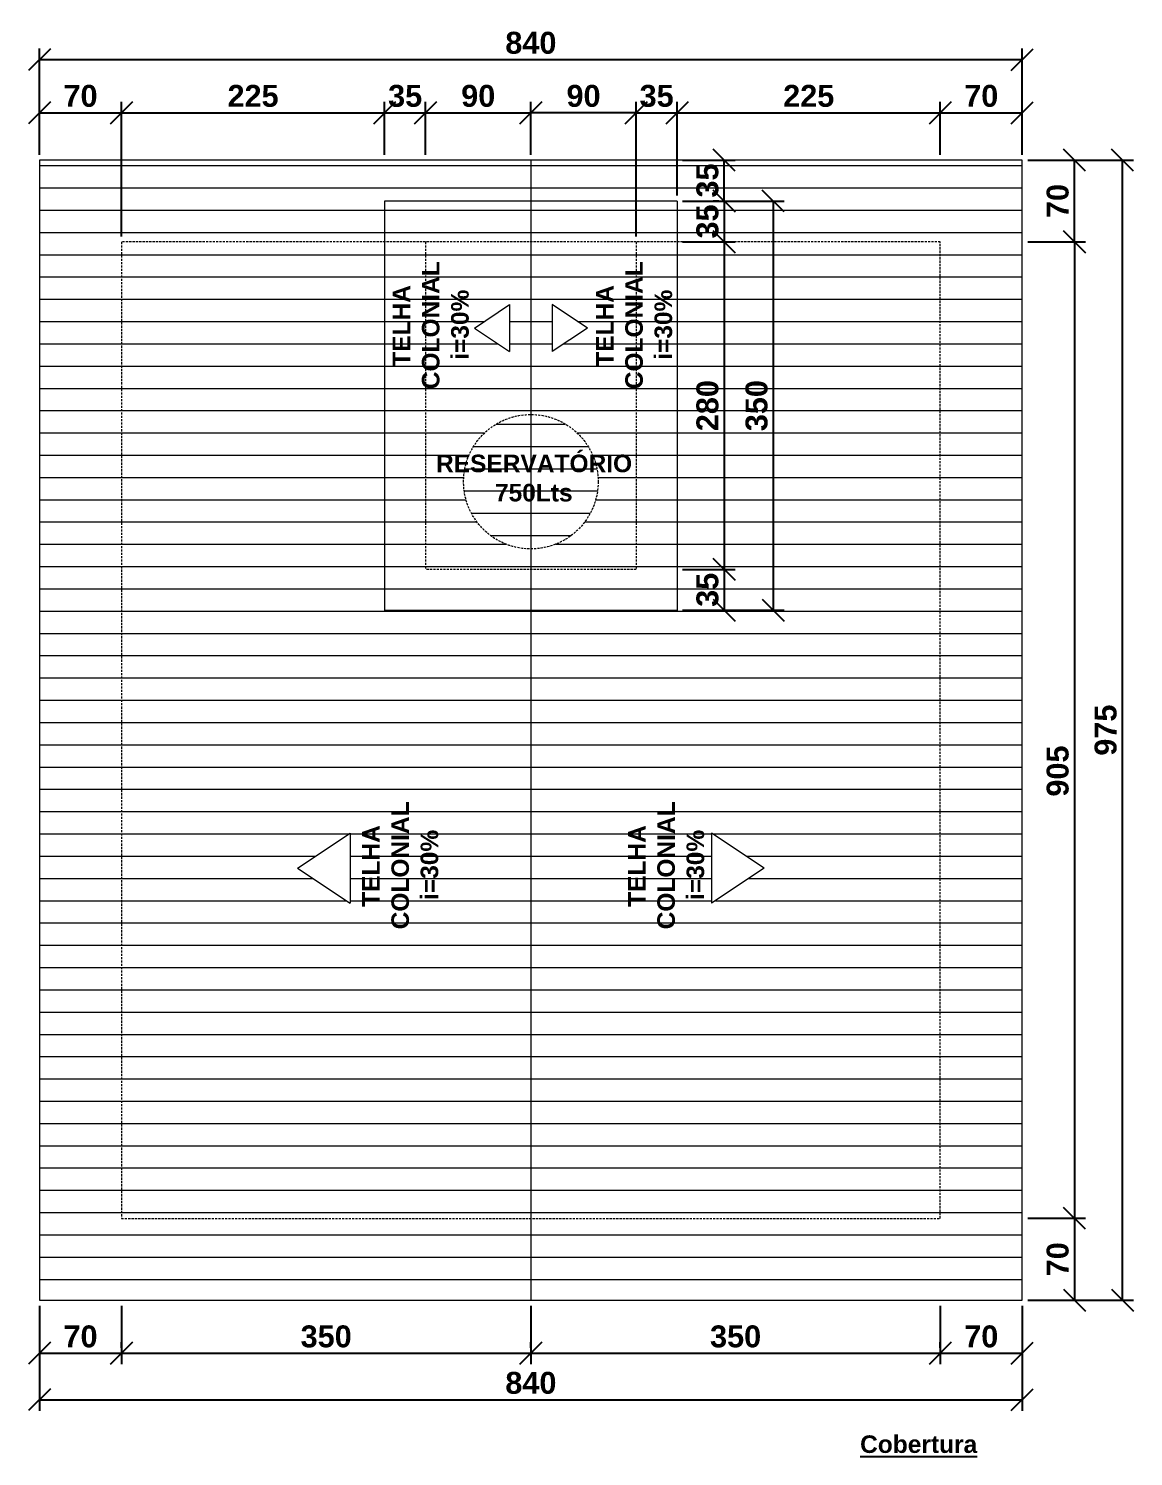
# Model space of a CAD drawing. Header units: centimetres. Extents: x 35234 to 39785, y -7058 to -4021.
# Drawn here: x 38840 to 39785, y -5773 to -4552 of the extents above; entities that cross this region are included whole.
import ezdxf

# ---------------------------------------------------------------- set-up
doc = ezdxf.new("R2010")
doc.units = ezdxf.units.CM
doc.header["$LTSCALE"] = 0.3
doc.linetypes.add('HIDDEN', pattern=[9.525, 6.35, -3.175])
for name, color, linetype, lineweight in [('Cobertura', 52, 'Continuous', 15), ('Cotas', 250, 'Continuous', 5), ('Projeção Cobertura', 52, 'HIDDEN', 15)]:
    doc.layers.add(name, color=color, linetype=linetype, lineweight=lineweight)
doc.layers.add('Texto', color=102, linetype='Continuous')
doc.styles.add('Cotas', font='')
doc.styles.add('Texto', font='')
doc.styles.get('Cotas').set_extended_font_data('Arial', bold=True)
doc.styles.get('Texto').set_extended_font_data('Arial', bold=True)
doc.dimstyles.new('Cotas', dxfattribs={"dimscale": 0, "dimtxt": 2, "dimasz": 2.5, "dimexe": 1.25, "dimexo": 0.625, "dimtad": 1, "dimtxsty": 'Cotas', "dimblk": 'OBLIQUE', "dimcen": 2.5, "dimclrt": 102, "dimadec": 0, "dimazin": 0, "dimtfac": 1, "dimtmove": 0, "dimatfit": 3, "dimfxl": 1, "dimarcsym": 0})

# ---------------------------------------------------------------- blocks, each defined once
blk = doc.blocks.new('_Oblique')
at = {"color": 0, "linetype": 'ByBlock', "lineweight": -2}
blk.add_line((-0.5, -0.5), (0.5, 0.5), dxfattribs=at)
blk = doc.blocks.new('*D87')
at = {"layer": 'Cotas', "color": 0, "lineweight": -2, "transparency": 16777216}
for p, q in [((38919.8, -4619.1), (38919.8, -4614.4)), ((39144.8, -4659.7), (39144.8, -4614.4)), ((38919.8, -4623.8), (39144.8, -4623.8))]:
    blk.add_line(p, q, dxfattribs=at)
at = {"layer": 'Defpoints', "color": 0, "transparency": 16777216}
for p in [(38919.8, -4623.8), (39144.8, -4623.8), (39144.8, -4664.3)]:
    blk.add_point(p, dxfattribs=at)
at = {"layer": 'Cotas', "color": 0, "lineweight": -2, "transparency": 16777216, "xscale": 18.74999833701938, "yscale": 18.74999833701938, "zscale": 18.74999833701938, "rotation": 180}
blk.add_blockref('_Oblique', (38919.8, -4623.8), dxfattribs=at)
at = {"layer": 'Cotas', "color": 0, "lineweight": -2, "transparency": 16777216, "xscale": 18.74999833701938, "yscale": 18.74999833701938, "zscale": 18.74999833701938}
blk.add_blockref('_Oblique', (39144.8, -4623.8), dxfattribs=at)
at = {"layer": 'Cotas', "color": 102, "transparency": 16777216, "insert": (39032.3, -4609.5), "char_height": 18.75, "attachment_point": 5, "style": 'Cotas'}
blk.add_mtext('225', dxfattribs=at)
blk = doc.blocks.new('*D88')
at = {"layer": 'Cotas', "color": 0, "lineweight": -2, "transparency": 16777216}
for p, q in [((39144.8, -4619.1), (39144.8, -4614.4)), ((39179.8, -4659.7), (39179.8, -4614.4)), ((39144.8, -4623.8), (39179.8, -4623.8))]:
    blk.add_line(p, q, dxfattribs=at)
at = {"layer": 'Defpoints', "color": 0, "transparency": 16777216}
for p in [(39144.8, -4623.8), (39179.8, -4623.8), (39179.8, -4664.3)]:
    blk.add_point(p, dxfattribs=at)
at = {"layer": 'Cotas', "color": 0, "lineweight": -2, "transparency": 16777216, "xscale": 18.74999833701938, "yscale": 18.74999833701938, "zscale": 18.74999833701938, "rotation": 180}
blk.add_blockref('_Oblique', (39144.8, -4623.8), dxfattribs=at)
at = {"layer": 'Cotas', "color": 0, "lineweight": -2, "transparency": 16777216, "xscale": 18.74999833701938, "yscale": 18.74999833701938, "zscale": 18.74999833701938}
blk.add_blockref('_Oblique', (39179.8, -4623.8), dxfattribs=at)
at = {"layer": 'Cotas', "color": 102, "transparency": 16777216, "insert": (39162.3, -4609.5), "char_height": 18.75, "attachment_point": 5, "style": 'Cotas'}
blk.add_mtext('35', dxfattribs=at)
blk = doc.blocks.new('*D89')
at = {"layer": 'Cotas', "color": 0, "lineweight": -2, "transparency": 16777216}
for p, q in [((39179.8, -4619.1), (39179.8, -4614.4)), ((39269.8, -4659.7), (39269.8, -4614.4)), ((39179.8, -4623.8), (39269.8, -4623.8))]:
    blk.add_line(p, q, dxfattribs=at)
at = {"layer": 'Defpoints', "color": 0, "transparency": 16777216}
for p in [(39179.8, -4623.8), (39269.8, -4623.8), (39269.8, -4664.3)]:
    blk.add_point(p, dxfattribs=at)
at = {"layer": 'Cotas', "color": 0, "lineweight": -2, "transparency": 16777216, "xscale": 18.74999833701938, "yscale": 18.74999833701938, "zscale": 18.74999833701938, "rotation": 180}
blk.add_blockref('_Oblique', (39179.8, -4623.8), dxfattribs=at)
at = {"layer": 'Cotas', "color": 0, "lineweight": -2, "transparency": 16777216, "xscale": 18.74999833701938, "yscale": 18.74999833701938, "zscale": 18.74999833701938}
blk.add_blockref('_Oblique', (39269.8, -4623.8), dxfattribs=at)
at = {"layer": 'Cotas', "color": 102, "transparency": 16777216, "insert": (39224.8, -4609.5), "char_height": 18.75, "attachment_point": 5, "style": 'Cotas'}
blk.add_mtext('90', dxfattribs=at)
blk = doc.blocks.new('*D90')
at = {"layer": 'Cotas', "color": 0, "lineweight": -2, "transparency": 16777216}
for p, q in [((39394.8, -4619.1), (39394.8, -4614.4)), ((39619.8, -4659.7), (39619.8, -4614.4)), ((39394.8, -4623.8), (39619.8, -4623.8))]:
    blk.add_line(p, q, dxfattribs=at)
at = {"layer": 'Defpoints', "color": 0, "transparency": 16777216}
for p in [(39394.8, -4623.8), (39619.8, -4623.8), (39619.8, -4664.3)]:
    blk.add_point(p, dxfattribs=at)
at = {"layer": 'Cotas', "color": 0, "lineweight": -2, "transparency": 16777216, "xscale": 18.74999833701938, "yscale": 18.74999833701938, "zscale": 18.74999833701938, "rotation": 180}
blk.add_blockref('_Oblique', (39394.8, -4623.8), dxfattribs=at)
at = {"layer": 'Cotas', "color": 0, "lineweight": -2, "transparency": 16777216, "xscale": 18.74999833701938, "yscale": 18.74999833701938, "zscale": 18.74999833701938}
blk.add_blockref('_Oblique', (39619.8, -4623.8), dxfattribs=at)
at = {"layer": 'Cotas', "color": 102, "transparency": 16777216, "insert": (39507.3, -4609.5), "char_height": 18.75, "attachment_point": 5, "style": 'Cotas'}
blk.add_mtext('225', dxfattribs=at)
blk = doc.blocks.new('*D91')
at = {"layer": 'Cotas', "color": 0, "lineweight": -2, "transparency": 16777216}
for p, q in [((39619.8, -4659.7), (39619.8, -4614.4)), ((39689.8, -4659.7), (39689.8, -4614.4)), ((39619.8, -4623.8), (39689.8, -4623.8))]:
    blk.add_line(p, q, dxfattribs=at)
at = {"layer": 'Defpoints', "color": 0, "transparency": 16777216}
for p in [(39689.8, -4623.8), (39619.8, -4664.3), (39689.8, -4664.3)]:
    blk.add_point(p, dxfattribs=at)
at = {"layer": 'Cotas', "color": 0, "lineweight": -2, "transparency": 16777216, "xscale": 18.74999833701938, "yscale": 18.74999833701938, "zscale": 18.74999833701938, "rotation": 180}
blk.add_blockref('_Oblique', (39619.8, -4623.8), dxfattribs=at)
at = {"layer": 'Cotas', "color": 0, "lineweight": -2, "transparency": 16777216, "xscale": 18.74999833701938, "yscale": 18.74999833701938, "zscale": 18.74999833701938}
blk.add_blockref('_Oblique', (39689.8, -4623.8), dxfattribs=at)
at = {"layer": 'Cotas', "color": 102, "transparency": 16777216, "insert": (39654.8, -4609.5), "char_height": 18.75, "attachment_point": 5, "style": 'Cotas'}
blk.add_mtext('70', dxfattribs=at)
blk = doc.blocks.new('*D92')
at = {"layer": 'Cotas', "color": 0, "lineweight": -2, "transparency": 16777216}
for p, q in [((38849.8, -4659.7), (38849.8, -4569)), ((38849.8, -4578.4), (39689.8, -4578.4)), ((39689.8, -4659.7), (39689.8, -4569))]:
    blk.add_line(p, q, dxfattribs=at)
at = {"layer": 'Defpoints', "color": 0, "transparency": 16777216}
for p in [(39689.8, -4578.4), (38849.8, -4664.3), (39689.8, -4664.3)]:
    blk.add_point(p, dxfattribs=at)
at = {"layer": 'Cotas', "color": 0, "lineweight": -2, "transparency": 16777216, "xscale": 18.74999833701938, "yscale": 18.74999833701938, "zscale": 18.74999833701938, "rotation": 180}
blk.add_blockref('_Oblique', (38849.8, -4578.4), dxfattribs=at)
at = {"layer": 'Cotas', "color": 0, "lineweight": -2, "transparency": 16777216, "xscale": 18.74999833701938, "yscale": 18.74999833701938, "zscale": 18.74999833701938}
blk.add_blockref('_Oblique', (39689.8, -4578.4), dxfattribs=at)
at = {"layer": 'Cotas', "color": 102, "transparency": 16777216, "insert": (39269.8, -4564.1), "char_height": 18.75, "attachment_point": 5, "style": 'Cotas'}
blk.add_mtext('840', dxfattribs=at)
blk = doc.blocks.new('*D93')
at = {"layer": 'Cotas', "color": 0, "lineweight": -2, "transparency": 16777216}
for p, q in [((39694.5, -4664.3), (39743.9, -4664.3)), ((39734.5, -4734.3), (39734.5, -4664.3)), ((39694.5, -4734.3), (39743.9, -4734.3))]:
    blk.add_line(p, q, dxfattribs=at)
at = {"layer": 'Defpoints', "color": 0, "transparency": 16777216}
for p in [(39689.8, -4664.3), (39734.5, -4664.3), (39689.8, -4734.3)]:
    blk.add_point(p, dxfattribs=at)
at = {"layer": 'Cotas', "color": 0, "lineweight": -2, "transparency": 16777216, "xscale": 18.74999833701938, "yscale": 18.74999833701938, "zscale": 18.74999833701938}
for p, rotation in [((39734.5, -4664.3), 90), ((39734.5, -4734.3), 270)]:
    blk.add_blockref('_Oblique', p, dxfattribs=dict(at, rotation=rotation))
at = {"layer": 'Cotas', "color": 102, "transparency": 16777216, "insert": (39720.2, -4699.3), "char_height": 18.75, "attachment_point": 5, "rotation": 90, "style": 'Cotas'}
blk.add_mtext('70', dxfattribs=at)
blk = doc.blocks.new('*D94')
at = {"layer": 'Cotas', "color": 0, "lineweight": -2, "transparency": 16777216}
for p, q in [((39694.5, -4734.3), (39743.9, -4734.3)), ((39734.5, -4734.3), (39734.5, -5639.3)), ((39694.5, -5639.3), (39743.9, -5639.3))]:
    blk.add_line(p, q, dxfattribs=at)
at = {"layer": 'Defpoints', "color": 0, "transparency": 16777216}
for p in [(39689.8, -4734.3), (39689.8, -5639.3), (39734.5, -5639.3)]:
    blk.add_point(p, dxfattribs=at)
at = {"layer": 'Cotas', "color": 0, "lineweight": -2, "transparency": 16777216, "xscale": 18.74999833701938, "yscale": 18.74999833701938, "zscale": 18.74999833701938}
for p, rotation in [((39734.5, -4734.3), 90), ((39734.5, -5639.3), 270)]:
    blk.add_blockref('_Oblique', p, dxfattribs=dict(at, rotation=rotation))
at = {"layer": 'Cotas', "color": 102, "transparency": 16777216, "insert": (39720.2, -5186.8), "char_height": 18.75, "attachment_point": 5, "rotation": 90, "style": 'Cotas'}
blk.add_mtext('905', dxfattribs=at)
blk = doc.blocks.new('*D95')
at = {"layer": 'Cotas', "color": 0, "lineweight": -2, "transparency": 16777216}
for p, q in [((39694.5, -5569.3), (39743.9, -5569.3)), ((39734.5, -5569.3), (39734.5, -5639.3)), ((39694.5, -5639.3), (39743.9, -5639.3))]:
    blk.add_line(p, q, dxfattribs=at)
at = {"layer": 'Defpoints', "color": 0, "transparency": 16777216}
for p in [(39689.8, -5569.3), (39689.8, -5639.3), (39734.5, -5639.3)]:
    blk.add_point(p, dxfattribs=at)
at = {"layer": 'Cotas', "color": 0, "lineweight": -2, "transparency": 16777216, "xscale": 18.74999833701938, "yscale": 18.74999833701938, "zscale": 18.74999833701938}
for p, rotation in [((39734.5, -5569.3), 90), ((39734.5, -5639.3), 270)]:
    blk.add_blockref('_Oblique', p, dxfattribs=dict(at, rotation=rotation))
at = {"layer": 'Cotas', "color": 102, "transparency": 16777216, "insert": (39720.2, -5604.3), "char_height": 18.75, "attachment_point": 5, "rotation": 90, "style": 'Cotas'}
blk.add_mtext('70', dxfattribs=at)
blk = doc.blocks.new('*D96')
at = {"layer": 'Cotas', "color": 0, "lineweight": -2, "transparency": 16777216}
for p, q in [((39694.5, -4664.3), (39784.9, -4664.3)), ((39775.5, -5639.3), (39775.5, -4664.3)), ((39694.5, -5639.3), (39784.9, -5639.3))]:
    blk.add_line(p, q, dxfattribs=at)
at = {"layer": 'Defpoints', "color": 0, "transparency": 16777216}
for p in [(39689.8, -4664.3), (39775.5, -4664.3), (39689.8, -5639.3)]:
    blk.add_point(p, dxfattribs=at)
at = {"layer": 'Cotas', "color": 0, "lineweight": -2, "transparency": 16777216, "xscale": 18.74999833701938, "yscale": 18.74999833701938, "zscale": 18.74999833701938}
for p, rotation in [((39775.5, -4664.3), 90), ((39775.5, -5639.3), 270)]:
    blk.add_blockref('_Oblique', p, dxfattribs=dict(at, rotation=rotation))
at = {"layer": 'Cotas', "color": 102, "transparency": 16777216, "insert": (39761.2, -5151.8), "char_height": 18.75, "attachment_point": 5, "rotation": 90, "style": 'Cotas'}
blk.add_mtext('975', dxfattribs=at)
blk = doc.blocks.new('*D97')
at = {"layer": 'Cotas', "color": 0, "lineweight": -2, "transparency": 16777216}
for p, q in [((39619.8, -5644), (39619.8, -5694)), ((39689.8, -5644), (39689.8, -5694)), ((39619.8, -5684.6), (39689.8, -5684.6))]:
    blk.add_line(p, q, dxfattribs=at)
at = {"layer": 'Defpoints', "color": 0, "transparency": 16777216}
for p in [(39619.8, -5639.3), (39689.8, -5639.3), (39689.8, -5684.6)]:
    blk.add_point(p, dxfattribs=at)
at = {"layer": 'Cotas', "color": 0, "lineweight": -2, "transparency": 16777216, "xscale": 18.74999833701938, "yscale": 18.74999833701938, "zscale": 18.74999833701938, "rotation": 180}
blk.add_blockref('_Oblique', (39619.8, -5684.6), dxfattribs=at)
at = {"layer": 'Cotas', "color": 0, "lineweight": -2, "transparency": 16777216, "xscale": 18.74999833701938, "yscale": 18.74999833701938, "zscale": 18.74999833701938}
blk.add_blockref('_Oblique', (39689.8, -5684.6), dxfattribs=at)
at = {"layer": 'Cotas', "color": 102, "transparency": 16777216, "insert": (39654.8, -5670.4), "char_height": 18.75, "attachment_point": 5, "style": 'Cotas'}
blk.add_mtext('70', dxfattribs=at)
blk = doc.blocks.new('*D98')
at = {"layer": 'Cotas', "color": 0, "lineweight": -2, "transparency": 16777216}
for p, q in [((39269.8, -5644), (39269.8, -5694)), ((39619.8, -5680), (39619.8, -5675.3)), ((39269.8, -5684.6), (39619.8, -5684.6))]:
    blk.add_line(p, q, dxfattribs=at)
at = {"layer": 'Defpoints', "color": 0, "transparency": 16777216}
for p in [(39269.8, -5639.3), (39619.8, -5684.6), (39619.8, -5684.6)]:
    blk.add_point(p, dxfattribs=at)
at = {"layer": 'Cotas', "color": 0, "lineweight": -2, "transparency": 16777216, "xscale": 18.74999833701938, "yscale": 18.74999833701938, "zscale": 18.74999833701938, "rotation": 180}
blk.add_blockref('_Oblique', (39269.8, -5684.6), dxfattribs=at)
at = {"layer": 'Cotas', "color": 0, "lineweight": -2, "transparency": 16777216, "xscale": 18.74999833701938, "yscale": 18.74999833701938, "zscale": 18.74999833701938}
blk.add_blockref('_Oblique', (39619.8, -5684.6), dxfattribs=at)
at = {"layer": 'Cotas', "color": 102, "transparency": 16777216, "insert": (39444.8, -5670.4), "char_height": 18.75, "attachment_point": 5, "style": 'Cotas'}
blk.add_mtext('350', dxfattribs=at)
blk = doc.blocks.new('*D99')
at = {"layer": 'Cotas', "color": 0, "lineweight": -2, "transparency": 16777216}
for p, q in [((38919.8, -5644), (38919.8, -5694)), ((39269.8, -5680), (39269.8, -5675.3)), ((38919.8, -5684.6), (39269.8, -5684.6))]:
    blk.add_line(p, q, dxfattribs=at)
at = {"layer": 'Defpoints', "color": 0, "transparency": 16777216}
for p in [(38919.8, -5639.3), (39269.8, -5684.6), (39269.8, -5684.6)]:
    blk.add_point(p, dxfattribs=at)
at = {"layer": 'Cotas', "color": 0, "lineweight": -2, "transparency": 16777216, "xscale": 18.74999833701938, "yscale": 18.74999833701938, "zscale": 18.74999833701938, "rotation": 180}
blk.add_blockref('_Oblique', (38919.8, -5684.6), dxfattribs=at)
at = {"layer": 'Cotas', "color": 0, "lineweight": -2, "transparency": 16777216, "xscale": 18.74999833701938, "yscale": 18.74999833701938, "zscale": 18.74999833701938}
blk.add_blockref('_Oblique', (39269.8, -5684.6), dxfattribs=at)
at = {"layer": 'Cotas', "color": 102, "transparency": 16777216, "insert": (39094.8, -5670.4), "char_height": 18.75, "attachment_point": 5, "style": 'Cotas'}
blk.add_mtext('350', dxfattribs=at)
blk = doc.blocks.new('*D100')
at = {"layer": 'Cotas', "color": 0, "lineweight": -2, "transparency": 16777216}
for p, q in [((38849.8, -5644), (38849.8, -5694)), ((38919.8, -5680), (38919.8, -5675.3)), ((38849.8, -5684.6), (38919.8, -5684.6))]:
    blk.add_line(p, q, dxfattribs=at)
at = {"layer": 'Defpoints', "color": 0, "transparency": 16777216}
for p in [(38849.8, -5639.3), (38919.8, -5684.6), (38919.8, -5684.6)]:
    blk.add_point(p, dxfattribs=at)
at = {"layer": 'Cotas', "color": 0, "lineweight": -2, "transparency": 16777216, "xscale": 18.74999833701938, "yscale": 18.74999833701938, "zscale": 18.74999833701938, "rotation": 180}
blk.add_blockref('_Oblique', (38849.8, -5684.6), dxfattribs=at)
at = {"layer": 'Cotas', "color": 0, "lineweight": -2, "transparency": 16777216, "xscale": 18.74999833701938, "yscale": 18.74999833701938, "zscale": 18.74999833701938}
blk.add_blockref('_Oblique', (38919.8, -5684.6), dxfattribs=at)
at = {"layer": 'Cotas', "color": 102, "transparency": 16777216, "insert": (38884.8, -5670.4), "char_height": 18.75, "attachment_point": 5, "style": 'Cotas'}
blk.add_mtext('70', dxfattribs=at)
blk = doc.blocks.new('*D101')
at = {"layer": 'Cotas', "color": 0, "lineweight": -2, "transparency": 16777216}
for p, q in [((38849.8, -5644), (38849.8, -5733.8)), ((39689.8, -5644), (39689.8, -5733.8)), ((38849.8, -5724.4), (39689.8, -5724.4))]:
    blk.add_line(p, q, dxfattribs=at)
at = {"layer": 'Defpoints', "color": 0, "transparency": 16777216}
for p in [(38849.8, -5639.3), (39689.8, -5639.3), (39689.8, -5724.4)]:
    blk.add_point(p, dxfattribs=at)
at = {"layer": 'Cotas', "color": 0, "lineweight": -2, "transparency": 16777216, "xscale": 18.74999833701938, "yscale": 18.74999833701938, "zscale": 18.74999833701938, "rotation": 180}
blk.add_blockref('_Oblique', (38849.8, -5724.4), dxfattribs=at)
at = {"layer": 'Cotas', "color": 0, "lineweight": -2, "transparency": 16777216, "xscale": 18.74999833701938, "yscale": 18.74999833701938, "zscale": 18.74999833701938}
blk.add_blockref('_Oblique', (39689.8, -5724.4), dxfattribs=at)
at = {"layer": 'Cotas', "color": 102, "transparency": 16777216, "insert": (39269.8, -5710.1), "char_height": 18.75, "attachment_point": 5, "style": 'Cotas'}
blk.add_mtext('840', dxfattribs=at)
blk = doc.blocks.new('*D102')
at = {"layer": 'Cotas', "color": 0, "lineweight": -2, "transparency": 16777216}
for p, q in [((39399.5, -4664.3), (39444.5, -4664.3)), ((39435.1, -4699.3), (39435.1, -4664.3)), ((39399.5, -4699.3), (39444.5, -4699.3))]:
    blk.add_line(p, q, dxfattribs=at)
at = {"layer": 'Defpoints', "color": 0, "transparency": 16777216}
for p in [(39394.8, -4664.3), (39435.1, -4664.3), (39394.8, -4699.3)]:
    blk.add_point(p, dxfattribs=at)
at = {"layer": 'Cotas', "color": 0, "lineweight": -2, "transparency": 16777216, "xscale": 18.74999833701938, "yscale": 18.74999833701938, "zscale": 18.74999833701938}
for p, rotation in [((39435.1, -4664.3), 90), ((39435.1, -4699.3), 270)]:
    blk.add_blockref('_Oblique', p, dxfattribs=dict(at, rotation=rotation))
at = {"layer": 'Cotas', "color": 102, "transparency": 16777216, "insert": (39420.8, -4681.8), "char_height": 18.75, "attachment_point": 5, "rotation": 90, "style": 'Cotas'}
blk.add_mtext('35', dxfattribs=at)
blk = doc.blocks.new('*D103')
at = {"layer": 'Cotas', "color": 0, "lineweight": -2, "transparency": 16777216}
for p, q in [((39430.4, -4699.3), (39425.7, -4699.3)), ((39435.1, -4699.3), (39435.1, -4734.3)), ((39399.5, -4734.3), (39444.5, -4734.3))]:
    blk.add_line(p, q, dxfattribs=at)
at = {"layer": 'Defpoints', "color": 0, "transparency": 16777216}
for p in [(39435.1, -4699.3), (39394.8, -4734.3), (39435.1, -4734.3)]:
    blk.add_point(p, dxfattribs=at)
at = {"layer": 'Cotas', "color": 0, "lineweight": -2, "transparency": 16777216, "xscale": 18.74999833701938, "yscale": 18.74999833701938, "zscale": 18.74999833701938}
for p, rotation in [((39435.1, -4699.3), 90), ((39435.1, -4734.3), 270)]:
    blk.add_blockref('_Oblique', p, dxfattribs=dict(at, rotation=rotation))
at = {"layer": 'Cotas', "color": 102, "transparency": 16777216, "insert": (39420.8, -4716.8), "char_height": 18.75, "attachment_point": 5, "rotation": 90, "style": 'Cotas'}
blk.add_mtext('35', dxfattribs=at)
blk = doc.blocks.new('*D104')
at = {"layer": 'Cotas', "color": 0, "lineweight": -2, "transparency": 16777216}
for p, q in [((39435.1, -4734.3), (39435.1, -5014.3)), ((39439.8, -4734.3), (39444.5, -4734.3)), ((39399.5, -5014.3), (39444.5, -5014.3))]:
    blk.add_line(p, q, dxfattribs=at)
at = {"layer": 'Defpoints', "color": 0, "transparency": 16777216}
for p in [(39435.1, -4734.3), (39394.8, -5014.3), (39435.1, -5014.3)]:
    blk.add_point(p, dxfattribs=at)
at = {"layer": 'Cotas', "color": 0, "lineweight": -2, "transparency": 16777216, "xscale": 18.74999833701938, "yscale": 18.74999833701938, "zscale": 18.74999833701938}
for p, rotation in [((39435.1, -4734.3), 90), ((39435.1, -5014.3), 270)]:
    blk.add_blockref('_Oblique', p, dxfattribs=dict(at, rotation=rotation))
at = {"layer": 'Cotas', "color": 102, "transparency": 16777216, "insert": (39420.8, -4874.3), "char_height": 18.75, "attachment_point": 5, "rotation": 90, "style": 'Cotas'}
blk.add_mtext('280', dxfattribs=at)
blk = doc.blocks.new('*D105')
at = {"layer": 'Cotas', "color": 0, "lineweight": -2, "transparency": 16777216}
for p, q in [((39399.5, -5014.3), (39444.5, -5014.3)), ((39435.1, -5014.3), (39435.1, -5049.3)), ((39399.5, -5049.3), (39444.5, -5049.3))]:
    blk.add_line(p, q, dxfattribs=at)
at = {"layer": 'Defpoints', "color": 0, "transparency": 16777216}
for p in [(39394.8, -5014.3), (39394.8, -5049.3), (39435.1, -5049.3)]:
    blk.add_point(p, dxfattribs=at)
at = {"layer": 'Cotas', "color": 0, "lineweight": -2, "transparency": 16777216, "xscale": 18.74999833701938, "yscale": 18.74999833701938, "zscale": 18.74999833701938}
for p, rotation in [((39435.1, -5014.3), 90), ((39435.1, -5049.3), 270)]:
    blk.add_blockref('_Oblique', p, dxfattribs=dict(at, rotation=rotation))
at = {"layer": 'Cotas', "color": 102, "transparency": 16777216, "insert": (39420.8, -5031.8), "char_height": 18.75, "attachment_point": 5, "rotation": 90, "style": 'Cotas'}
blk.add_mtext('35', dxfattribs=at)
blk = doc.blocks.new('*D106')
at = {"layer": 'Cotas', "color": 0, "lineweight": -2, "transparency": 16777216}
for p, q in [((39399.5, -4699.3), (39486.4, -4699.3)), ((39477, -4699.3), (39477, -5049.3)), ((39399.5, -5049.3), (39486.4, -5049.3))]:
    blk.add_line(p, q, dxfattribs=at)
at = {"layer": 'Defpoints', "color": 0, "transparency": 16777216}
for p in [(39394.8, -4699.3), (39394.8, -5049.3), (39477, -5049.3)]:
    blk.add_point(p, dxfattribs=at)
at = {"layer": 'Cotas', "color": 0, "lineweight": -2, "transparency": 16777216, "xscale": 18.74999833701938, "yscale": 18.74999833701938, "zscale": 18.74999833701938}
for p, rotation in [((39477, -4699.3), 90), ((39477, -5049.3), 270)]:
    blk.add_blockref('_Oblique', p, dxfattribs=dict(at, rotation=rotation))
at = {"layer": 'Cotas', "color": 102, "transparency": 16777216, "insert": (39462.8, -4874.3), "char_height": 18.75, "attachment_point": 5, "rotation": 90, "style": 'Cotas'}
blk.add_mtext('350', dxfattribs=at)
blk = doc.blocks.new('*D107')
at = {"layer": 'Cotas', "color": 0, "lineweight": -2, "transparency": 16777216}
for p, q in [((39269.8, -4659.7), (39269.8, -4614.4)), ((39359.8, -4729.7), (39359.8, -4614.4)), ((39359.8, -4623.8), (39269.8, -4623.8))]:
    blk.add_line(p, q, dxfattribs=at)
at = {"layer": 'Defpoints', "color": 0, "transparency": 16777216}
for p in [(39269.8, -4623.8), (39269.8, -4664.3), (39359.8, -4734.3)]:
    blk.add_point(p, dxfattribs=at)
at = {"layer": 'Cotas', "color": 0, "lineweight": -2, "transparency": 16777216, "xscale": 18.74999833701938, "yscale": 18.74999833701938, "zscale": 18.74999833701938, "rotation": 180}
blk.add_blockref('_Oblique', (39269.8, -4623.8), dxfattribs=at)
at = {"layer": 'Cotas', "color": 0, "lineweight": -2, "transparency": 16777216, "xscale": 18.74999833701938, "yscale": 18.74999833701938, "zscale": 18.74999833701938}
blk.add_blockref('_Oblique', (39359.8, -4623.8), dxfattribs=at)
at = {"layer": 'Cotas', "color": 102, "transparency": 16777216, "insert": (39314.8, -4609.5), "char_height": 18.75, "attachment_point": 5, "style": 'Cotas'}
blk.add_mtext('90', dxfattribs=at)
blk = doc.blocks.new('*D108')
at = {"layer": 'Cotas', "color": 0, "lineweight": -2, "transparency": 16777216}
for p, q in [((39359.8, -4729.7), (39359.8, -4614.4)), ((39394.8, -4694.7), (39394.8, -4614.4)), ((39359.8, -4623.8), (39394.8, -4623.8))]:
    blk.add_line(p, q, dxfattribs=at)
at = {"layer": 'Defpoints', "color": 0, "transparency": 16777216}
for p in [(39394.8, -4623.8), (39394.8, -4699.3), (39359.8, -4734.3)]:
    blk.add_point(p, dxfattribs=at)
at = {"layer": 'Cotas', "color": 0, "lineweight": -2, "transparency": 16777216, "xscale": 18.74999833701938, "yscale": 18.74999833701938, "zscale": 18.74999833701938, "rotation": 180}
blk.add_blockref('_Oblique', (39359.8, -4623.8), dxfattribs=at)
at = {"layer": 'Cotas', "color": 0, "lineweight": -2, "transparency": 16777216, "xscale": 18.74999833701938, "yscale": 18.74999833701938, "zscale": 18.74999833701938}
blk.add_blockref('_Oblique', (39394.8, -4623.8), dxfattribs=at)
at = {"layer": 'Cotas', "color": 102, "transparency": 16777216, "insert": (39377.3, -4609.5), "char_height": 18.75, "attachment_point": 5, "style": 'Cotas'}
blk.add_mtext('35', dxfattribs=at)
blk = doc.blocks.new('*D109')
at = {"layer": 'Cotas', "color": 0, "lineweight": -2, "transparency": 16777216}
for p, q in [((38849.8, -4659.7), (38849.8, -4614.4)), ((38919.8, -4729.7), (38919.8, -4614.4)), ((38849.8, -4623.8), (38919.8, -4623.8))]:
    blk.add_line(p, q, dxfattribs=at)
at = {"layer": 'Defpoints', "color": 0, "transparency": 16777216}
for p in [(38919.8, -4623.8), (38849.8, -4664.3), (38919.8, -4734.3)]:
    blk.add_point(p, dxfattribs=at)
at = {"layer": 'Cotas', "color": 0, "lineweight": -2, "transparency": 16777216, "xscale": 18.74999833701938, "yscale": 18.74999833701938, "zscale": 18.74999833701938, "rotation": 180}
blk.add_blockref('_Oblique', (38849.8, -4623.8), dxfattribs=at)
at = {"layer": 'Cotas', "color": 0, "lineweight": -2, "transparency": 16777216, "xscale": 18.74999833701938, "yscale": 18.74999833701938, "zscale": 18.74999833701938}
blk.add_blockref('_Oblique', (38919.8, -4623.8), dxfattribs=at)
at = {"layer": 'Cotas', "color": 102, "transparency": 16777216, "insert": (38884.8, -4609.5), "char_height": 18.75, "attachment_point": 5, "style": 'Cotas'}
blk.add_mtext('70', dxfattribs=at)

msp = doc.modelspace()

# ---------------------------------------------------------------- hatches: boundary and pattern name
at = {"layer": 'Cobertura'}
h = msp.add_hatch(dxfattribs=at)
h.set_pattern_fill('ANSI31', color=256, scale=6, angle=315)
h.set_pattern_definition([(0, (-480.849, 569.735), (7e-15, 19.05), [])])
h.paths.add_polyline_path([(39689.768, -4664.347), (39269.768, -4664.347), (39269.768, -4734.347), (39619.768, -4734.347), (39619.768, -5569.347), (39269.768, -5569.347), (39269.768, -5639.347), (39689.768, -5639.347)])
h.paths.add_polyline_path([(39619.768, -4734.347), (39394.768, -4734.347), (39394.768, -5049.347), (39269.768, -5049.347), (39269.768, -5569.347), (39619.768, -5569.347)], flags=17)
h.paths.add_polyline_path([(39424.27, -5239.803), (39469.27, -5269.803), (39424.27, -5299.803)], flags=16)
h.paths.add_polyline_path([(39269.768, -5049.347), (39144.768, -5049.347), (39144.768, -4734.347), (38919.768, -4734.347), (38919.768, -5569.347), (39269.768, -5569.347)], flags=17)
h.paths.add_polyline_path([(39115.266, -5299.803), (39070.266, -5269.803), (39115.266, -5239.803)], flags=16)
h.paths.add_polyline_path([(39269.768, -5569.347), (38919.768, -5569.347), (38919.768, -4734.347), (39144.768, -4734.347), (39144.768, -4699.347), (39269.768, -4699.347), (39269.768, -4664.347), (38849.768, -4664.347), (38849.768, -5639.347), (39269.768, -5639.347)])
h.paths.add_polyline_path([(39269.768, -4699.347), (39144.768, -4699.347), (39144.768, -4734.347), (39269.768, -4734.347)], flags=17)
h.paths.add_polyline_path([(39269.768, -4734.347), (39179.768, -4734.347), (39179.768, -5014.347), (39269.768, -5014.347), (39269.768, -4996.847, -0.41421356), (39212.268, -4939.347, -0.41421356), (39269.768, -4881.847)])
h.paths.add_polyline_path([(39251.476, -4787.91), (39251.476, -4827.91), (39221.476, -4807.91)], flags=16)
h.paths.add_polyline_path([(39179.768, -4734.347), (39144.768, -4734.347), (39144.768, -5049.347), (39269.768, -5049.347), (39269.768, -5014.347), (39179.768, -5014.347)], flags=16)
h.paths.add_polyline_path([(39394.768, -4734.347), (39359.768, -4734.347), (39359.768, -5014.347), (39269.768, -5014.347), (39269.768, -5049.347), (39394.768, -5049.347)], flags=16)
h.paths.add_polyline_path([(39359.768, -4734.347), (39269.768, -4734.347), (39269.768, -4881.847, -0.41421356), (39327.268, -4939.347, -0.41421356), (39269.768, -4996.847), (39269.768, -5014.347), (39359.768, -5014.347)])
h.paths.add_polyline_path([(39318.06, -4807.91), (39288.06, -4827.91), (39288.06, -4787.91)], flags=16)
h.paths.add_polyline_path([(39426.563, -5326.901), (39426.563, -5209.981), (39345.14, -5209.981), (39345.14, -5326.901)], flags=24)
h.paths.add_polyline_path([(39198.382, -5326.901), (39198.382, -5209.981), (39116.96, -5209.981), (39116.96, -5326.901)], flags=24)
h.paths.add_polyline_path([(39224.458, -4865.008), (39224.458, -4748.088), (39143.036, -4748.088), (39143.036, -4865.008)], flags=24)
h.paths.add_polyline_path([(39183.409, -4968.374), (39358.569, -4968.374), (39358.569, -4912.402), (39183.409, -4912.402)], flags=9)
h.paths.add_polyline_path([(39399.175, -4865.008), (39399.175, -4748.088), (39317.753, -4748.088), (39317.753, -4865.008)], flags=24)
h = msp.add_hatch(dxfattribs=at)
h.set_pattern_fill('ANSI31', color=256, scale=6, angle=315)
h.set_pattern_definition([(0, (-6182.37, 977.274), (7e-15, 19.05), [])])
h.paths.add_polyline_path([(39269.768, -4881.847), (39269.768, -4996.847, 0.41421356), (39327.268, -4939.347, 0.41421356)])
h.paths.add_polyline_path([(39269.768, -4881.847, 0.41421356), (39212.268, -4939.347, 0.41421356), (39269.768, -4996.847)])
h.paths.add_polyline_path([(39183.409, -4968.374), (39358.569, -4968.374), (39358.569, -4912.402), (39183.409, -4912.402)], flags=9)

# ---------------------------------------------------------------- linework, layer by layer
for p, q in [((39689.768, -4664.347), (38849.768, -4664.347)), ((38849.768, -4664.347), (38849.768, -5639.347)), ((39269.768, -4664.347), (39269.768, -5639.347)), ((39689.768, -5639.347), (39689.768, -4664.347)), ((39394.768, -4699.347), (39144.768, -4699.347)), ((39144.768, -4699.347), (39144.768, -5049.347)), ((39394.768, -4699.347), (39394.768, -5049.347)), ((39221.476, -4807.91), (39251.476, -4787.91)), ((39251.476, -4787.91), (39251.476, -4827.91)), ((39288.06, -4787.91), (39288.06, -4827.91)), ((39318.06, -4807.91), (39288.06, -4787.91)), ((39221.476, -4807.91), (39251.476, -4827.91)), ((39318.06, -4807.91), (39288.06, -4827.91)), ((39394.768, -5049.347), (39144.768, -5049.347)), ((39070.266, -5269.803), (39115.266, -5239.803)), ((39115.266, -5239.803), (39115.266, -5299.803)), ((39424.27, -5239.803), (39424.27, -5299.803)), ((39469.27, -5269.803), (39424.27, -5239.803)), ((39070.266, -5269.803), (39115.266, -5299.803)), ((39469.27, -5269.803), (39424.27, -5299.803)), ((38849.768, -5639.347), (39689.768, -5639.347))]:
    msp.add_line(p, q, dxfattribs=at)
at = {"layer": 'Projeção Cobertura'}
for p, q in [((39179.768, -4734.347), (39179.768, -5014.347)), ((39359.768, -4734.347), (39359.768, -5014.347)), ((39359.768, -5014.347), (39179.768, -5014.347))]:
    msp.add_line(p, q, dxfattribs=at)
msp.add_lwpolyline([(38919.768, -5569.347), (39619.768, -5569.347), (39619.768, -4734.347), (38919.768, -4734.347)], close=True, dxfattribs=at)
msp.add_circle((39269.768, -4939.347), 57.5, dxfattribs=at)

# ---------------------------------------------------------------- texts
at = {"layer": 'Texto', "char_height": 15, "rotation": 90, "style": 'Texto'}
for insert, attachment_point in [((39216.871, -4866.459), 7), ((39325.473, -4866.459), 1), ((39190.795, -5328.351), 7), ((39352.86, -5328.351), 1)]:
    msp.add_mtext_dynamic_manual_height_columns('\\pi25.43409;TELHA \\P\\pi6.19296;COLONIAL\\P\\pi31.33279;i=30%', width=120.17923, gutter_width=12.5, heights=[0], dxfattribs=dict(at, insert=insert, attachment_point=attachment_point))
at = {"layer": 'Texto', "char_height": 15, "attachment_point": 1, "style": 'Texto'}
for s, width, gutter_width, insert in [('\\pi-60.81226;RESERVATÓRIO\\P\\pi-10.41493;750Lts', 43.66196, 12.5, (39249.506, -4916.203)), ('{\\LCobertura}', 236.37292, 15, (39551.236, -5754.929))]:
    msp.add_mtext_dynamic_manual_height_columns(s, width=width, gutter_width=gutter_width, heights=[0], dxfattribs=dict(at, insert=insert))

# ---------------------------------------------------------------- dimensions: what is measured, and where the dimension line sits
at = {"layer": 'Cotas'}
for base, p1, p2, picture, middle in [((39689.768, -4578.389), (38849.768, -4664.347), (39689.768, -4664.347), '*D92', (39269.768, -4564.122)), ((38919.768, -4623.8), (38849.768, -4664.347), (38919.768, -4734.347), '*D109', (38884.768, -4609.539)), ((39144.768, -4623.8), (38919.768, -4623.8), (39144.768, -4664.347), '*D87', (39032.268, -4609.539)), ((39269.768, -4623.8), (39179.768, -4623.8), (39269.768, -4664.347), '*D89', (39224.768, -4609.533)), ((39269.768, -4623.8), (39359.768, -4734.347), (39269.768, -4664.347), '*D107', (39314.768, -4609.533)), ((39619.768, -4623.8), (39394.768, -4623.8), (39619.768, -4664.347), '*D90', (39507.268, -4609.539)), ((39689.768, -4623.8), (39619.768, -4664.347), (39689.768, -4664.347), '*D91', (39654.768, -4609.539)), ((38919.768, -5684.65), (38849.768, -5639.347), (38919.768, -5684.65), '*D100', (38884.768, -5670.389)), ((39689.768, -5724.378), (38849.768, -5639.347), (39689.768, -5639.347), '*D101', (39269.768, -5710.111)), ((39269.768, -5684.65), (38919.768, -5639.347), (39269.768, -5684.65), '*D99', (39094.768, -5670.389)), ((39619.768, -5684.65), (39269.768, -5639.347), (39619.768, -5684.65), '*D98', (39444.768, -5670.389)), ((39689.768, -5684.65), (39619.768, -5639.347), (39689.768, -5639.347), '*D97', (39654.768, -5670.389))]:
    dim = msp.add_linear_dim(base=base, p1=p1, p2=p2, dimstyle='Cotas', override={"dimscale": 7.499999, "dimtxt": 2.5}, dxfattribs=at)
    dim.commit()
    dim.dimension.update_dxf_attribs({"geometry": picture, "text_midpoint": middle})
for base, p1, p2, picture, middle in [((39179.768, -4623.8), (39144.768, -4623.8), (39179.768, -4664.347), '*D88', (39162.268, -4623.8)), ((39394.768, -4623.8), (39359.768, -4734.347), (39394.768, -4699.347), '*D108', (39377.268, -4623.8))]:
    dim = msp.add_linear_dim(base=base, p1=p1, p2=p2, dimstyle='Cotas', override={"dimscale": 7.499999, "dimtxt": 2.5}, dxfattribs=at)
    dim.commit()
    dim.dimension.update_dxf_attribs({"geometry": picture, "text_midpoint": middle, "dimtype": 160})
for base, p1, p2, picture, middle in [((39435.09, -4664.347), (39394.768, -4699.347), (39394.768, -4664.347), '*D102', (39435.09, -4681.847)), ((39435.09, -4734.347), (39435.09, -4699.347), (39394.768, -4734.347), '*D103', (39435.09, -4716.847)), ((39435.09, -5049.347), (39394.768, -5014.347), (39394.768, -5049.347), '*D105', (39435.09, -5031.847))]:
    dim = msp.add_linear_dim(base=base, p1=p1, p2=p2, angle=90, dimstyle='Cotas', override={"dimscale": 7.499999, "dimtxt": 2.5}, dxfattribs=at)
    dim.commit()
    dim.dimension.update_dxf_attribs({"geometry": picture, "text_midpoint": middle, "dimtype": 160})
for base, p1, p2, picture, middle in [((39734.477, -4664.347), (39689.768, -4734.347), (39689.768, -4664.347), '*D93', (39720.217, -4699.347)), ((39775.513, -4664.347), (39689.768, -5639.347), (39689.768, -4664.347), '*D96', (39761.246, -5151.847)), ((39477.034, -5049.347), (39394.768, -4699.347), (39394.768, -5049.347), '*D106', (39462.773, -4874.347)), ((39435.09, -5014.347), (39435.09, -4734.347), (39394.768, -5014.347), '*D104', (39420.823, -4874.347)), ((39734.477, -5639.347), (39689.768, -4734.347), (39689.768, -5639.347), '*D94', (39720.21, -5186.847)), ((39734.477, -5639.347), (39689.768, -5569.347), (39689.768, -5639.347), '*D95', (39720.217, -5604.347))]:
    dim = msp.add_linear_dim(base=base, p1=p1, p2=p2, angle=90, dimstyle='Cotas', override={"dimscale": 7.499999, "dimtxt": 2.5}, dxfattribs=at)
    dim.commit()
    dim.dimension.update_dxf_attribs({"geometry": picture, "text_midpoint": middle})

doc.saveas('drawing.dxf')
